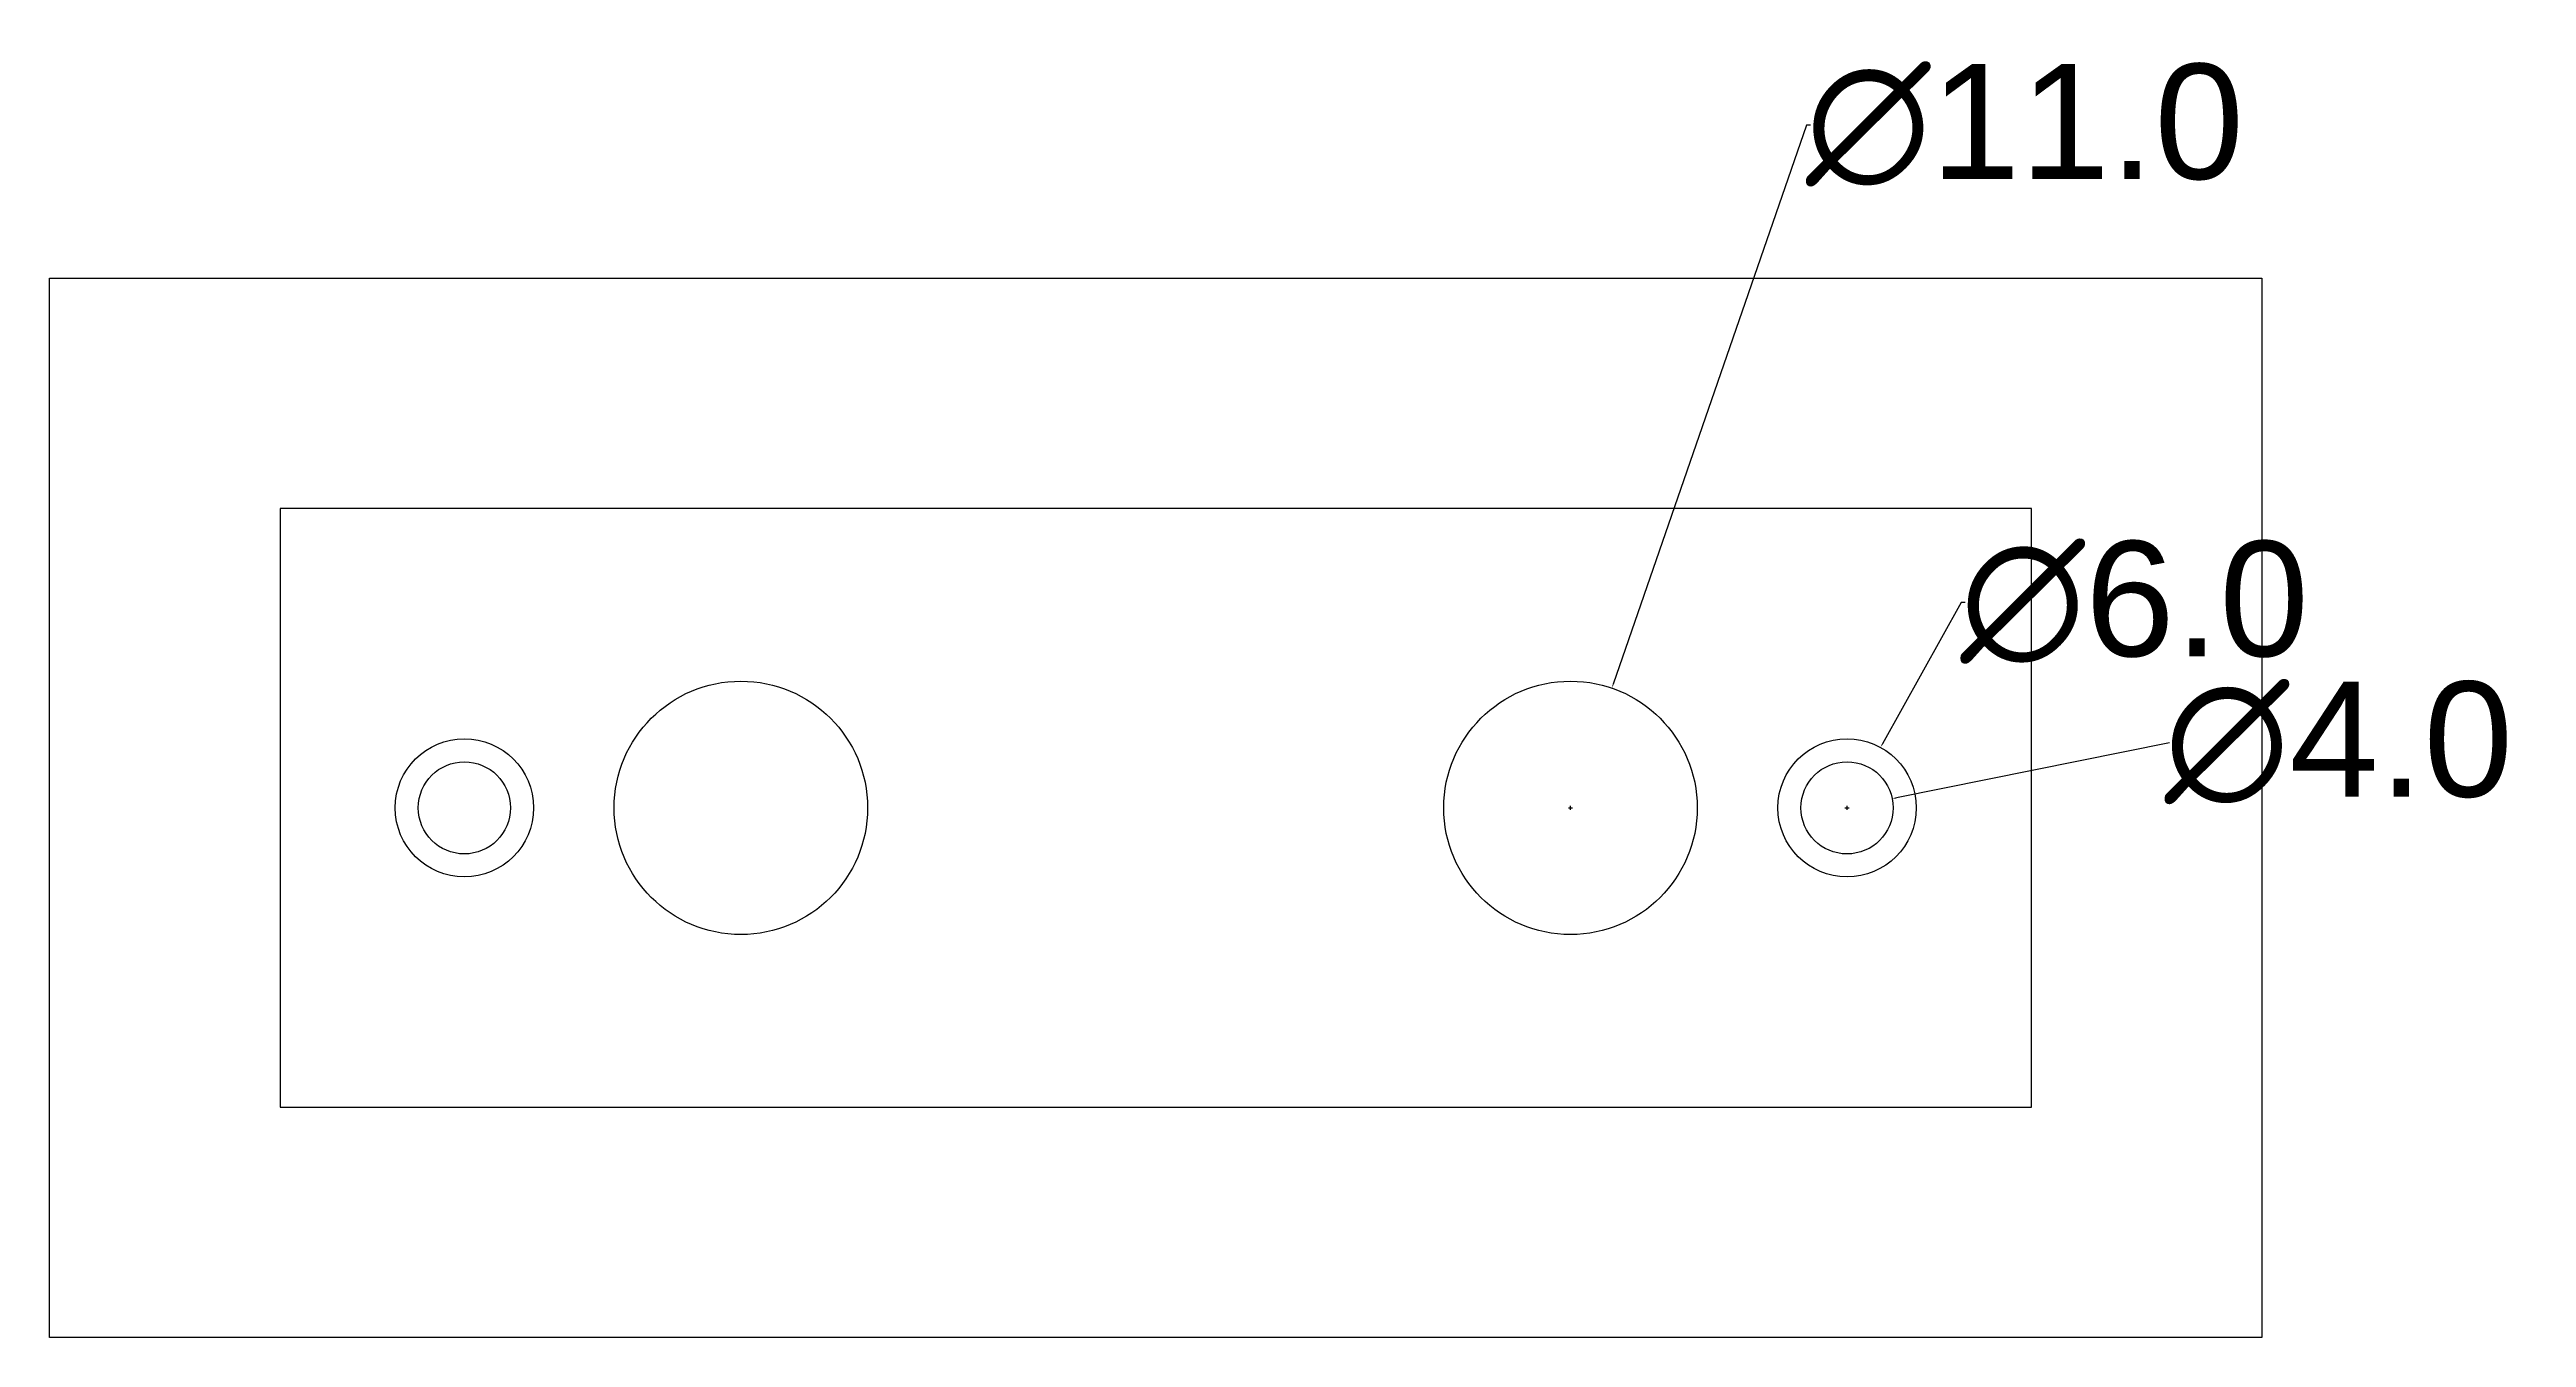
# Model space of a CAD drawing. Header units: inches. Extents: x 40 to 364, y 14 to 266.
# Drawn here: x 40.4 to 147.9, y 13.9 to 69.8 of the extents above; entities that cross this region are included whole.
import ezdxf

# ---------------------------------------------------------------- set-up
doc = ezdxf.new("R2010")
doc.units = ezdxf.units.IN
doc.header["$MEASUREMENT"] = 0
doc.styles.get("Standard").update_dxf_attribs({"font": 'arial.ttf'})
doc.styles.add('样式 1', font='arial.ttf', dxfattribs={"height": 5})
doc.dimstyles.get("Standard").update_dxf_attribs({"dimtxt": 0.18, "dimasz": 0.18, "dimexe": 0.18, "dimexo": 0.0625, "dimgap": 0.09, "dimtad": 0, "dimtih": 1, "dimtoh": 1, "dimdec": 1, "dimzin": 0, "dimdsep": 46, "dimtxsty": 'Standard', "dimcen": 0.09, "dimadec": 0, "dimazin": 0, "dimtfac": 1, "dimtdec": 1, "dimtofl": 0, "dimtmove": 0, "dimatfit": 3, "dimfxl": 1, "dimtolj": 1, "dimtzin": 0, "dimarcsym": 0})

# ---------------------------------------------------------------- blocks, each defined once
blk = doc.blocks.new('*D11')
at = {"color": 0, "lineweight": -2, "transparency": 16777216}
for p, q in [((116.64, 66.56), (108.25, 42.29)), ((116.82, 66.56), (116.64, 66.56)), ((106.31, 36.92), (106.49, 36.92)), ((106.4, 36.83), (106.4, 37.01))]:
    blk.add_line(p, q, dxfattribs=at)
at = {"color": 0, "transparency": 16777216}
blk.add_solid([(108.23, 42.3), (108.28, 42.28), (108.2, 42.12)], dxfattribs=at)
at = {"layer": 'Defpoints', "color": 0, "transparency": 16777216}
for p in [(108.2, 42.12), (104.6, 31.73)]:
    blk.add_point(p, dxfattribs=at)
at = {"color": 0, "transparency": 16777216, "insert": (126.12, 66.56), "char_height": 5, "attachment_point": 5, "style": '样式 1'}
blk.add_mtext('\\A1;∅11.0', dxfattribs=at)
blk = doc.blocks.new('*D12')
at = {"color": 0, "lineweight": -2, "transparency": 16777216}
for p, q in [((123.35, 45.84), (119.94, 39.7)), ((123.53, 45.84), (123.35, 45.84)), ((118.31, 36.92), (118.49, 36.92)), ((118.4, 36.83), (118.4, 37.01))]:
    blk.add_line(p, q, dxfattribs=at)
at = {"color": 0, "transparency": 16777216}
blk.add_solid([(119.92, 39.72), (119.97, 39.69), (119.85, 39.55)], dxfattribs=at)
at = {"layer": 'Defpoints', "color": 0, "transparency": 16777216}
for p in [(119.85, 39.55), (116.94, 34.3)]:
    blk.add_point(p, dxfattribs=at)
at = {"color": 0, "transparency": 16777216, "insert": (130.88, 45.84), "char_height": 5, "attachment_point": 5, "style": '样式 1'}
blk.add_mtext('\\A1;∅6.0', dxfattribs=at)
blk = doc.blocks.new('*D13')
at = {"color": 0, "lineweight": -2, "transparency": 16777216}
for p, q in [((132.39, 39.74), (120.54, 37.35)), ((118.31, 36.92), (118.49, 36.92)), ((118.4, 36.83), (118.4, 37.01))]:
    blk.add_line(p, q, dxfattribs=at)
at = {"color": 0, "transparency": 16777216}
blk.add_solid([(120.53, 37.38), (120.54, 37.32), (120.36, 37.32)], dxfattribs=at)
at = {"layer": 'Defpoints', "color": 0, "transparency": 16777216}
for p in [(120.36, 37.32), (116.44, 36.53)]:
    blk.add_point(p, dxfattribs=at)
at = {"color": 0, "transparency": 16777216, "insert": (139.74, 39.74), "char_height": 5, "attachment_point": 5, "style": '样式 1'}
blk.add_mtext('\\A1;∅4.0', dxfattribs=at)

msp = doc.modelspace()

# ---------------------------------------------------------------- linework, layer by layer
for points in [[(40.4, 59.92), (136.4, 59.92), (136.4, 13.92), (40.4, 13.92)], [(50.4, 23.92), (126.4, 23.92), (126.4, 49.92), (50.4, 49.92)]]:
    msp.add_lwpolyline(points, close=True)
for centre, radius in [((70.4, 36.92), 5.5), ((106.4, 36.92), 5.5), ((58.4, 36.92), 3), ((118.4, 36.92), 3), ((58.4, 36.92), 2), ((118.4, 36.92), 2)]:
    msp.add_circle(centre, radius)

# ---------------------------------------------------------------- dimensions: what is measured, and where the dimension line sits
for p1, p2, picture, middle in [((104.6, 31.73), (108.2, 42.12), '*D11', (126.12, 66.56)), ((116.94, 34.3), (119.85, 39.55), '*D12', (130.88, 45.84)), ((116.44, 36.53), (120.36, 37.32), '*D13', (132.39, 39.74))]:
    dim = msp.add_diameter_dim_2p(p1=p1, p2=p2, dimstyle='Standard', override={"dimtxsty": '样式 1'})
    dim.commit()
    dim.dimension.update_dxf_attribs({"geometry": picture, "text_midpoint": middle, "dimtype": 163})

doc.saveas('drawing.dxf')
